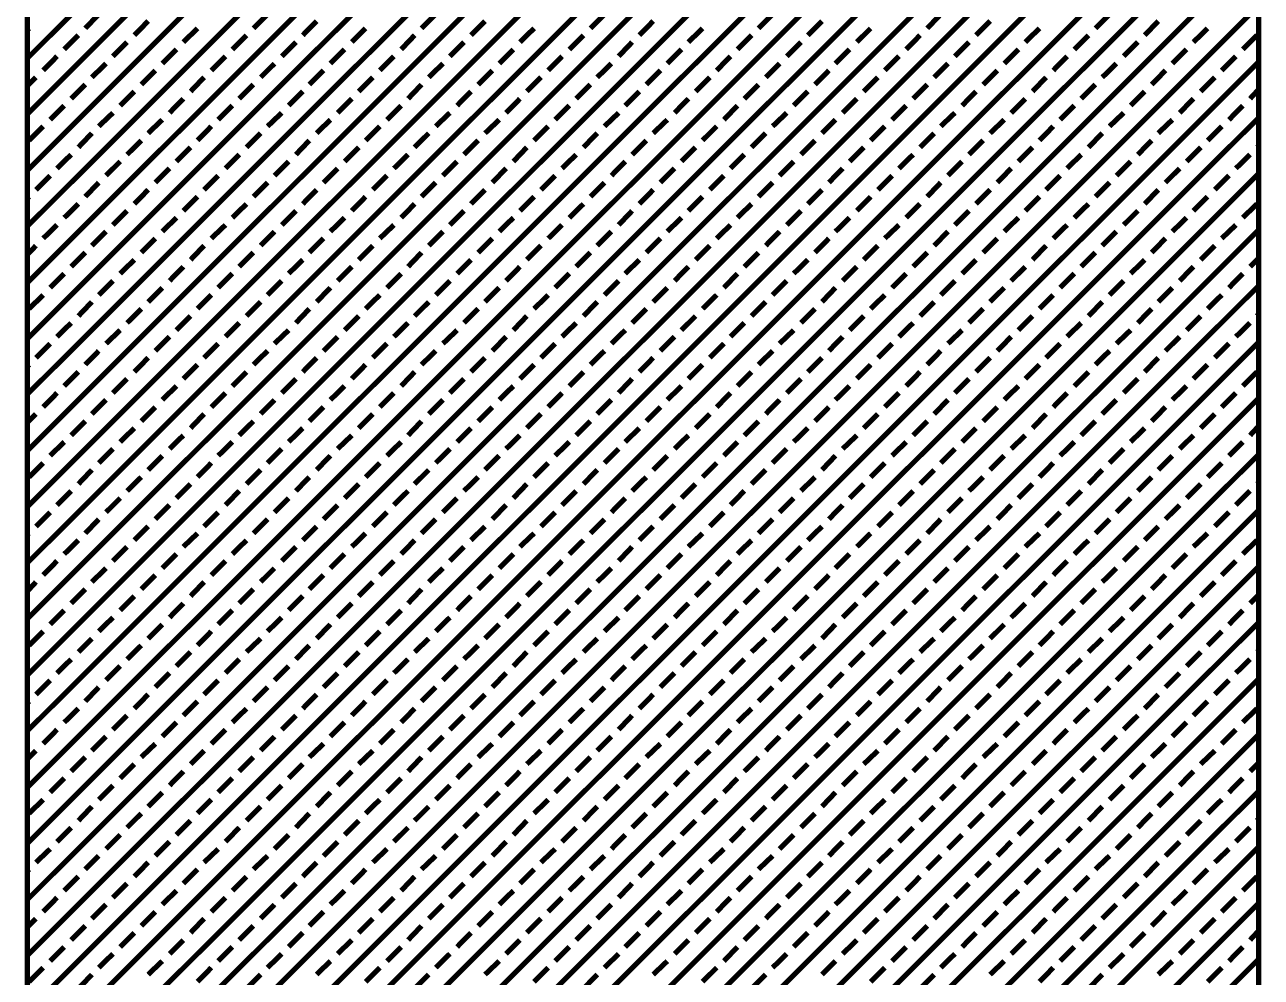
# Model space of a CAD drawing. Extents: x 2 to 176, y -19 to 159.
# Drawn here: x 107.872 to 108.781, y 118.92 to 119.621 of the extents above; entities that cross this region are included whole.
import ezdxf

# ---------------------------------------------------------------- set-up
doc = ezdxf.new("R2010")
doc.units = 0
doc.layers.add('BG_SILKSCREEN_TOP', color=7, linetype='CONTINUOUS')

msp = doc.modelspace()

# ---------------------------------------------------------------- linework, layer by layer
at = {"layer": 'BG_SILKSCREEN_TOP', "const_width": 0.00381}
for points in [[(107.873546, 119.596662), (108.573062, 120.296432)], [(107.873546, 119.555514), (108.597446, 120.279922)], [(107.873546, 119.514112), (108.622338, 120.262904)], [(107.873546, 119.472964), (108.646468, 120.24614)], [(107.873546, 119.431308), (108.665772, 120.223534)], [(107.873546, 119.39016), (108.684568, 120.201182)], [(107.873546, 119.349266), (108.70311, 120.178576)], [(107.873546, 119.30761), (108.717588, 120.151906)], [(107.873546, 119.266462), (108.73232, 120.125236)], [(107.873546, 119.22506), (108.746036, 120.09755)], [(107.873546, 119.183912), (108.755688, 120.066054)], [(107.873546, 119.14251), (108.76534, 120.034558)], [(107.873546, 119.101362), (108.772452, 120.000014)], [(107.873546, 119.059706), (108.776262, 119.962422)], [(107.873546, 119.92737), (107.873546, 117.964712)], [(107.873546, 119.018558), (108.779564, 119.924576)], [(108.779564, 117.964712), (108.779564, 119.92737)], [(107.873546, 118.977156), (108.779564, 119.883428)], [(107.873546, 118.936008), (108.779564, 119.842026)], [(107.873546, 118.894606), (108.779564, 119.800878)], [(107.873546, 118.853458), (108.779564, 119.759222)], [(107.873546, 118.812056), (108.779564, 119.718074)], [(107.873546, 118.770908), (108.779564, 119.676672)], [(107.873546, 118.729252), (108.779564, 119.635524)], [(107.916218, 119.61876), (107.926124, 119.629174)], [(107.952286, 119.61368), (107.962446, 119.624094)], [(108.039916, 119.61876), (108.05033, 119.629174)], [(108.076238, 119.61368), (108.086398, 119.624094)], [(108.163614, 119.61876), (108.174028, 119.629174)], [(108.199936, 119.61368), (108.21035, 119.624094)], [(108.28782, 119.61876), (108.298234, 119.629174)], [(108.323888, 119.61368), (108.334048, 119.624094)], [(108.411518, 119.61876), (108.421932, 119.629174)], [(108.44784, 119.61368), (108.458254, 119.624094)], [(108.535724, 119.61876), (108.54563, 119.629174)], [(108.571538, 119.61368), (108.581952, 119.624094)], [(108.659422, 119.61876), (108.669836, 119.629174)], [(108.695744, 119.61368), (108.70565, 119.624094)], [(107.873546, 119.61749), (107.874816, 119.61876)], [(107.900724, 119.603266), (107.911138, 119.61368)], [(107.988354, 119.6086), (107.998768, 119.61876)], [(108.024422, 119.603266), (108.034836, 119.61368)], [(108.112306, 119.6086), (108.122466, 119.61876)], [(108.148628, 119.603266), (108.158534, 119.61368)], [(108.236004, 119.6086), (108.246418, 119.61876)], [(108.272326, 119.603266), (108.28274, 119.61368)], [(108.359956, 119.6086), (108.37037, 119.61876)], [(108.396024, 119.603266), (108.406438, 119.61368)], [(108.483908, 119.6086), (108.494068, 119.61876)], [(108.52023, 119.603266), (108.53039, 119.61368)], [(108.60786, 119.6086), (108.618274, 119.61876)], [(108.643928, 119.603266), (108.654342, 119.61368)], [(108.731558, 119.6086), (108.741972, 119.61876)], [(108.76788, 119.603266), (108.778294, 119.61368)], [(107.936538, 119.598186), (107.946952, 119.6086)], [(108.060744, 119.598186), (108.071158, 119.6086)], [(108.184442, 119.598186), (108.194856, 119.6086)], [(108.308648, 119.598186), (108.318554, 119.6086)], [(108.432346, 119.598186), (108.44276, 119.6086)], [(108.556044, 119.598186), (108.566458, 119.6086)], [(108.68025, 119.598186), (108.690664, 119.6086)], [(107.88523, 119.587772), (107.89539, 119.598186)], [(107.97286, 119.592852), (107.983274, 119.603266)], [(108.008928, 119.587772), (108.019342, 119.598186)], [(108.096558, 119.592852), (108.106972, 119.603266)], [(108.13288, 119.587772), (108.143294, 119.598186)], [(108.220764, 119.592852), (108.231178, 119.603266)], [(108.256832, 119.587772), (108.266992, 119.598186)], [(108.344462, 119.592852), (108.354876, 119.603266)], [(108.380784, 119.587772), (108.390944, 119.598186)], [(108.46816, 119.592852), (108.478574, 119.603266)], [(108.504482, 119.587772), (108.514896, 119.598186)], [(108.592366, 119.592852), (108.60278, 119.603266)], [(108.628434, 119.587772), (108.638594, 119.598186)], [(108.716064, 119.592852), (108.726478, 119.603266)], [(108.752386, 119.587772), (108.7628, 119.598186)], [(107.873546, 118.688104), (108.779564, 119.594122)], [(107.921044, 119.582692), (107.931458, 119.592852)], [(107.957366, 119.577358), (107.96778, 119.587772)], [(108.04525, 119.582692), (108.05541, 119.592852)], [(108.081064, 119.577358), (108.091478, 119.587772)], [(108.168948, 119.582692), (108.179362, 119.592852)], [(108.20527, 119.577358), (108.215684, 119.587772)], [(108.2929, 119.582692), (108.303314, 119.592852)], [(108.328968, 119.577358), (108.339382, 119.587772)], [(108.416852, 119.582692), (108.427012, 119.592852)], [(108.453174, 119.577358), (108.463334, 119.587772)], [(108.540804, 119.582692), (108.550964, 119.592852)], [(108.576872, 119.577358), (108.587286, 119.587772)], [(108.664502, 119.582692), (108.674916, 119.592852)], [(108.700824, 119.577358), (108.710984, 119.587772)], [(107.873546, 119.576342), (107.879896, 119.582692)], [(107.905804, 119.566944), (107.916218, 119.577358)], [(107.993688, 119.572278), (108.003594, 119.582692)], [(108.029502, 119.566944), (108.039916, 119.577358)], [(108.117386, 119.572278), (108.1278, 119.582692)], [(108.153708, 119.566944), (108.163614, 119.577358)], [(108.241084, 119.572278), (108.251498, 119.582692)], [(108.277406, 119.566944), (108.28782, 119.577358)], [(108.36529, 119.572278), (108.375704, 119.582692)], [(108.401104, 119.566944), (108.411518, 119.577358)], [(108.488988, 119.572278), (108.499402, 119.582692)], [(108.52531, 119.566944), (108.535724, 119.577358)], [(108.613194, 119.572278), (108.6231, 119.582692)], [(108.649008, 119.566944), (108.659422, 119.577358)], [(108.736892, 119.572278), (108.747306, 119.582692)], [(107.941872, 119.561864), (107.952286, 119.572278)], [(108.065824, 119.561864), (108.076238, 119.572278)], [(108.189776, 119.561864), (108.199936, 119.572278)], [(108.313474, 119.561864), (108.323888, 119.572278)], [(108.437426, 119.561864), (108.44784, 119.572278)], [(108.561378, 119.561864), (108.571538, 119.572278)], [(108.68533, 119.561864), (108.695744, 119.572278)], [(108.773214, 119.566944), (108.779564, 119.573802)], [(107.89031, 119.55145), (107.900724, 119.561864)], [(107.978194, 119.55653), (107.988354, 119.566944)], [(108.014008, 119.55145), (108.024422, 119.561864)], [(108.101892, 119.55653), (108.112306, 119.566944)], [(108.138214, 119.55145), (108.148628, 119.561864)], [(108.225844, 119.55653), (108.236004, 119.566944)], [(108.261912, 119.55145), (108.272326, 119.561864)], [(108.349796, 119.55653), (108.359956, 119.566944)], [(108.386118, 119.55145), (108.396024, 119.561864)], [(108.473494, 119.55653), (108.483908, 119.566944)], [(108.509816, 119.55145), (108.52023, 119.561864)], [(108.597446, 119.55653), (108.60786, 119.566944)], [(108.633514, 119.55145), (108.643928, 119.561864)], [(108.721398, 119.55653), (108.731558, 119.566944)], [(108.75772, 119.55145), (108.76788, 119.561864)], [(107.873546, 118.64721), (108.779564, 119.552974)], [(107.926124, 119.546624), (107.936538, 119.55653)], [(107.962446, 119.541544), (107.97286, 119.55145)], [(108.05033, 119.546624), (108.060744, 119.55653)], [(108.086398, 119.541544), (108.096558, 119.55145)], [(108.174028, 119.546624), (108.184442, 119.55653)], [(108.21035, 119.541544), (108.220764, 119.55145)], [(108.298234, 119.546624), (108.308648, 119.55653)], [(108.334048, 119.541544), (108.344462, 119.55145)], [(108.421932, 119.546624), (108.432346, 119.55653)], [(108.458254, 119.541544), (108.46816, 119.55145)], [(108.54563, 119.546624), (108.556044, 119.55653)], [(108.581952, 119.541544), (108.592366, 119.55145)], [(108.669836, 119.546624), (108.68025, 119.55653)], [(108.70565, 119.541544), (108.716064, 119.55145)], [(107.874816, 119.53621), (107.88523, 119.546624)], [(107.911138, 119.53113), (107.921044, 119.541544)], [(107.998768, 119.53621), (108.008928, 119.546624)], [(108.034836, 119.53113), (108.04525, 119.541544)], [(108.122466, 119.53621), (108.13288, 119.546624)], [(108.158534, 119.53113), (108.168948, 119.541544)], [(108.246418, 119.53621), (108.256832, 119.546624)], [(108.28274, 119.53113), (108.2929, 119.541544)], [(108.37037, 119.53621), (108.380784, 119.546624)], [(108.406438, 119.53113), (108.416852, 119.541544)], [(108.494068, 119.53621), (108.504482, 119.546624)], [(108.53039, 119.53113), (108.540804, 119.541544)], [(108.618274, 119.53621), (108.628434, 119.546624)], [(108.654342, 119.53113), (108.664502, 119.541544)], [(108.741972, 119.53621), (108.752386, 119.546624)], [(107.946952, 119.525796), (107.957366, 119.53621)], [(108.071158, 119.525796), (108.081064, 119.53621)], [(108.194856, 119.525796), (108.20527, 119.53621)], [(108.318554, 119.525796), (108.328968, 119.53621)], [(108.44276, 119.525796), (108.453174, 119.53621)], [(108.566458, 119.525796), (108.576872, 119.53621)], [(108.690664, 119.525796), (108.700824, 119.53621)], [(108.778294, 119.53113), (108.779564, 119.532146)], [(107.89539, 119.515636), (107.905804, 119.525796)], [(107.983274, 119.520716), (107.993688, 119.53113)], [(108.019342, 119.515636), (108.029502, 119.525796)], [(108.106972, 119.520716), (108.117386, 119.53113)], [(108.143294, 119.515636), (108.153708, 119.525796)], [(108.231178, 119.520716), (108.241084, 119.53113)], [(108.266992, 119.515636), (108.277406, 119.525796)], [(108.354876, 119.520716), (108.36529, 119.53113)], [(108.390944, 119.515636), (108.401104, 119.525796)], [(108.478574, 119.520716), (108.488988, 119.53113)], [(108.514896, 119.515636), (108.52531, 119.525796)], [(108.60278, 119.520716), (108.613194, 119.53113)], [(108.638594, 119.515636), (108.649008, 119.525796)], [(108.726478, 119.520716), (108.736892, 119.53113)], [(108.7628, 119.515636), (108.773214, 119.525796)], [(107.931458, 119.510302), (107.941872, 119.520716)], [(107.96778, 119.505222), (107.978194, 119.515636)], [(108.05541, 119.510302), (108.065824, 119.520716)], [(108.091478, 119.505222), (108.101892, 119.515636)], [(108.179362, 119.510302), (108.189776, 119.520716)], [(108.215684, 119.505222), (108.225844, 119.515636)], [(108.303314, 119.510302), (108.313474, 119.520716)], [(108.339382, 119.505222), (108.349796, 119.515636)], [(108.427012, 119.510302), (108.437426, 119.520716)], [(108.463334, 119.505222), (108.473494, 119.515636)], [(108.550964, 119.510302), (108.561378, 119.520716)], [(108.587286, 119.505222), (108.597446, 119.515636)], [(108.674916, 119.510302), (108.68533, 119.520716)], [(108.710984, 119.505222), (108.721398, 119.515636)], [(107.873546, 118.605554), (108.779564, 119.511826)], [(107.879896, 119.499888), (107.89031, 119.510302)], [(107.916218, 119.494808), (107.926124, 119.505222)], [(108.003594, 119.499888), (108.014008, 119.510302)], [(108.039916, 119.494808), (108.05033, 119.505222)], [(108.1278, 119.499888), (108.138214, 119.510302)], [(108.163614, 119.494808), (108.174028, 119.505222)], [(108.251498, 119.499888), (108.261912, 119.510302)], [(108.28782, 119.494808), (108.298234, 119.505222)], [(108.375704, 119.499888), (108.386118, 119.510302)], [(108.411518, 119.494808), (108.421932, 119.505222)], [(108.499402, 119.499888), (108.509816, 119.510302)], [(108.535724, 119.494808), (108.54563, 119.505222)], [(108.6231, 119.499888), (108.633514, 119.510302)], [(108.659422, 119.494808), (108.669836, 119.505222)], [(108.747306, 119.499888), (108.75772, 119.510302)], [(107.952286, 119.489474), (107.962446, 119.499888)], [(108.076238, 119.489474), (108.086398, 119.499888)], [(108.199936, 119.489474), (108.21035, 119.499888)], [(108.323888, 119.489474), (108.334048, 119.499888)], [(108.44784, 119.489474), (108.458254, 119.499888)], [(108.571538, 119.489474), (108.581952, 119.499888)], [(108.695744, 119.489474), (108.70565, 119.499888)], [(107.873546, 119.493538), (107.874816, 119.494808)], [(107.900724, 119.479314), (107.911138, 119.489474)], [(107.988354, 119.484394), (107.998768, 119.494808)], [(108.024422, 119.479314), (108.034836, 119.489474)], [(108.112306, 119.484394), (108.122466, 119.494808)], [(108.148628, 119.479314), (108.158534, 119.489474)], [(108.236004, 119.484394), (108.246418, 119.494808)], [(108.272326, 119.479314), (108.28274, 119.489474)], [(108.359956, 119.484394), (108.37037, 119.494808)], [(108.396024, 119.479314), (108.406438, 119.489474)], [(108.483908, 119.484394), (108.494068, 119.494808)], [(108.52023, 119.479314), (108.53039, 119.489474)], [(108.60786, 119.484394), (108.618274, 119.494808)], [(108.643928, 119.479314), (108.654342, 119.489474)], [(108.731558, 119.484394), (108.741972, 119.494808)], [(108.76788, 119.479314), (108.778294, 119.489474)], [(107.936538, 119.47398), (107.946952, 119.484394)], [(107.97286, 119.469154), (107.983274, 119.479314)], [(108.060744, 119.47398), (108.071158, 119.484394)], [(108.096558, 119.469154), (108.106972, 119.479314)], [(108.184442, 119.47398), (108.194856, 119.484394)], [(108.220764, 119.469154), (108.231178, 119.479314)], [(108.308648, 119.47398), (108.318554, 119.484394)], [(108.344462, 119.469154), (108.354876, 119.479314)], [(108.432346, 119.47398), (108.44276, 119.484394)], [(108.46816, 119.469154), (108.478574, 119.479314)], [(108.556044, 119.47398), (108.566458, 119.484394)], [(108.592366, 119.469154), (108.60278, 119.479314)], [(108.68025, 119.47398), (108.690664, 119.484394)], [(108.716064, 119.469154), (108.726478, 119.479314)], [(107.873546, 118.564406), (108.779564, 119.470424)], [(107.88523, 119.464074), (107.89539, 119.47398)], [(107.921044, 119.45874), (107.931458, 119.469154)], [(108.008928, 119.464074), (108.019342, 119.47398)], [(108.04525, 119.45874), (108.05541, 119.469154)], [(108.13288, 119.464074), (108.143294, 119.47398)], [(108.168948, 119.45874), (108.179362, 119.469154)], [(108.256832, 119.464074), (108.266992, 119.47398)], [(108.2929, 119.45874), (108.303314, 119.469154)], [(108.380784, 119.464074), (108.390944, 119.47398)], [(108.416852, 119.45874), (108.427012, 119.469154)], [(108.504482, 119.464074), (108.514896, 119.47398)], [(108.540804, 119.45874), (108.550964, 119.469154)], [(108.628434, 119.464074), (108.638594, 119.47398)], [(108.664502, 119.45874), (108.674916, 119.469154)], [(108.752386, 119.464074), (108.7628, 119.47398)], [(107.873546, 119.452136), (107.879896, 119.45874)], [(107.957366, 119.45366), (107.96778, 119.464074)], [(107.993688, 119.448326), (108.003594, 119.45874)], [(108.081064, 119.45366), (108.091478, 119.464074)], [(108.117386, 119.448326), (108.1278, 119.45874)], [(108.20527, 119.45366), (108.215684, 119.464074)], [(108.241084, 119.448326), (108.251498, 119.45874)], [(108.328968, 119.45366), (108.339382, 119.464074)], [(108.36529, 119.448326), (108.375704, 119.45874)], [(108.453174, 119.45366), (108.463334, 119.464074)], [(108.488988, 119.448326), (108.499402, 119.45874)], [(108.576872, 119.45366), (108.587286, 119.464074)], [(108.613194, 119.448326), (108.6231, 119.45874)], [(108.700824, 119.45366), (108.710984, 119.464074)], [(108.736892, 119.448326), (108.747306, 119.45874)], [(107.905804, 119.443246), (107.916218, 119.45366)], [(108.029502, 119.443246), (108.039916, 119.45366)], [(108.153708, 119.443246), (108.163614, 119.45366)], [(108.277406, 119.443246), (108.28782, 119.45366)], [(108.401104, 119.443246), (108.411518, 119.45366)], [(108.52531, 119.443246), (108.535724, 119.45366)], [(108.649008, 119.443246), (108.659422, 119.45366)], [(108.773214, 119.443246), (108.779564, 119.449596)], [(107.941872, 119.438166), (107.952286, 119.448326)], [(107.978194, 119.432832), (107.988354, 119.443246)], [(108.065824, 119.438166), (108.076238, 119.448326)], [(108.101892, 119.432832), (108.112306, 119.443246)], [(108.189776, 119.438166), (108.199936, 119.448326)], [(108.225844, 119.432832), (108.236004, 119.443246)], [(108.313474, 119.438166), (108.323888, 119.448326)], [(108.349796, 119.432832), (108.359956, 119.443246)], [(108.437426, 119.438166), (108.44784, 119.448326)], [(108.473494, 119.432832), (108.483908, 119.443246)], [(108.561378, 119.438166), (108.571538, 119.448326)], [(108.597446, 119.432832), (108.60786, 119.443246)], [(108.68533, 119.438166), (108.695744, 119.448326)], [(108.721398, 119.432832), (108.731558, 119.443246)], [(107.89031, 119.427752), (107.900724, 119.438166)], [(107.926124, 119.422418), (107.936538, 119.432832)], [(108.014008, 119.427752), (108.024422, 119.438166)], [(108.05033, 119.422418), (108.060744, 119.432832)], [(108.138214, 119.427752), (108.148628, 119.438166)], [(108.174028, 119.422418), (108.184442, 119.432832)], [(108.261912, 119.427752), (108.272326, 119.438166)], [(108.298234, 119.422418), (108.308648, 119.432832)], [(108.386118, 119.427752), (108.396024, 119.438166)], [(108.421932, 119.422418), (108.432346, 119.432832)], [(108.509816, 119.427752), (108.52023, 119.438166)], [(108.54563, 119.422418), (108.556044, 119.432832)], [(108.633514, 119.427752), (108.643928, 119.438166)], [(108.669836, 119.422418), (108.68025, 119.432832)], [(108.75772, 119.427752), (108.76788, 119.438166)], [(107.873546, 118.523004), (108.779564, 119.429276)], [(107.874816, 119.412258), (107.88523, 119.422418)], [(107.962446, 119.417338), (107.97286, 119.427752)], [(107.998768, 119.412258), (108.008928, 119.422418)], [(108.086398, 119.417338), (108.096558, 119.427752)], [(108.122466, 119.412258), (108.13288, 119.422418)], [(108.21035, 119.417338), (108.220764, 119.427752)], [(108.246418, 119.412258), (108.256832, 119.422418)], [(108.334048, 119.417338), (108.344462, 119.427752)], [(108.37037, 119.412258), (108.380784, 119.422418)], [(108.458254, 119.417338), (108.46816, 119.427752)], [(108.494068, 119.412258), (108.504482, 119.422418)], [(108.581952, 119.417338), (108.592366, 119.427752)], [(108.618274, 119.412258), (108.628434, 119.422418)], [(108.70565, 119.417338), (108.716064, 119.427752)], [(108.741972, 119.412258), (108.752386, 119.422418)], [(107.911138, 119.406924), (107.921044, 119.417338)], [(108.034836, 119.406924), (108.04525, 119.417338)], [(108.158534, 119.406924), (108.168948, 119.417338)], [(108.28274, 119.406924), (108.2929, 119.417338)], [(108.406438, 119.406924), (108.416852, 119.417338)], [(108.53039, 119.406924), (108.540804, 119.417338)], [(108.654342, 119.406924), (108.664502, 119.417338)], [(107.946952, 119.401844), (107.957366, 119.412258)], [(107.983274, 119.39651), (107.993688, 119.406924)], [(108.071158, 119.401844), (108.081064, 119.412258)], [(108.106972, 119.39651), (108.117386, 119.406924)], [(108.194856, 119.401844), (108.20527, 119.412258)], [(108.231178, 119.39651), (108.241084, 119.406924)], [(108.318554, 119.401844), (108.328968, 119.412258)], [(108.354876, 119.39651), (108.36529, 119.406924)], [(108.44276, 119.401844), (108.453174, 119.412258)], [(108.478574, 119.39651), (108.488988, 119.406924)], [(108.566458, 119.401844), (108.576872, 119.412258)], [(108.60278, 119.39651), (108.613194, 119.406924)], [(108.690664, 119.401844), (108.700824, 119.412258)], [(108.726478, 119.39651), (108.736892, 119.406924)], [(108.778294, 119.406924), (108.779564, 119.408448)], [(107.89539, 119.391684), (107.905804, 119.401844)], [(107.931458, 119.386604), (107.941872, 119.39651)], [(108.019342, 119.391684), (108.029502, 119.401844)], [(108.05541, 119.386604), (108.065824, 119.39651)], [(108.143294, 119.391684), (108.153708, 119.401844)], [(108.179362, 119.386604), (108.189776, 119.39651)], [(108.266992, 119.391684), (108.277406, 119.401844)], [(108.303314, 119.386604), (108.313474, 119.39651)], [(108.390944, 119.391684), (108.401104, 119.401844)], [(108.427012, 119.386604), (108.437426, 119.39651)], [(108.514896, 119.391684), (108.52531, 119.401844)], [(108.550964, 119.386604), (108.561378, 119.39651)], [(108.638594, 119.391684), (108.649008, 119.401844)], [(108.674916, 119.386604), (108.68533, 119.39651)], [(108.7628, 119.391684), (108.773214, 119.401844)], [(107.873546, 118.481856), (108.779564, 119.38762)], [(107.879896, 119.37619), (107.89031, 119.386604)], [(107.96778, 119.38127), (107.978194, 119.391684)], [(108.003594, 119.37619), (108.014008, 119.386604)], [(108.091478, 119.38127), (108.101892, 119.391684)], [(108.1278, 119.37619), (108.138214, 119.386604)], [(108.215684, 119.38127), (108.225844, 119.391684)], [(108.251498, 119.37619), (108.261912, 119.386604)], [(108.339382, 119.38127), (108.349796, 119.391684)], [(108.375704, 119.37619), (108.386118, 119.386604)], [(108.463334, 119.38127), (108.473494, 119.391684)], [(108.499402, 119.37619), (108.509816, 119.386604)], [(108.587286, 119.38127), (108.597446, 119.391684)], [(108.6231, 119.37619), (108.633514, 119.386604)], [(108.710984, 119.38127), (108.721398, 119.391684)], [(108.747306, 119.37619), (108.75772, 119.386604)], [(107.916218, 119.37111), (107.926124, 119.38127)], [(108.039916, 119.37111), (108.05033, 119.38127)], [(108.163614, 119.37111), (108.174028, 119.38127)], [(108.28782, 119.37111), (108.298234, 119.38127)], [(108.411518, 119.37111), (108.421932, 119.38127)], [(108.535724, 119.37111), (108.54563, 119.38127)], [(108.659422, 119.37111), (108.669836, 119.38127)], [(107.873546, 119.369586), (107.874816, 119.37111)], [(107.952286, 119.365776), (107.962446, 119.37619)], [(107.988354, 119.360696), (107.998768, 119.37111)], [(108.076238, 119.365776), (108.086398, 119.37619)], [(108.112306, 119.360696), (108.122466, 119.37111)], [(108.199936, 119.365776), (108.21035, 119.37619)], [(108.236004, 119.360696), (108.246418, 119.37111)], [(108.323888, 119.365776), (108.334048, 119.37619)], [(108.359956, 119.360696), (108.37037, 119.37111)], [(108.44784, 119.365776), (108.458254, 119.37619)], [(108.483908, 119.360696), (108.494068, 119.37111)], [(108.571538, 119.365776), (108.581952, 119.37619)], [(108.60786, 119.360696), (108.618274, 119.37111)], [(108.695744, 119.365776), (108.70565, 119.37619)], [(108.731558, 119.360696), (108.741972, 119.37111)], [(107.900724, 119.355362), (107.911138, 119.365776)], [(107.936538, 119.350282), (107.946952, 119.360696)], [(108.024422, 119.355362), (108.034836, 119.365776)], [(108.060744, 119.350282), (108.071158, 119.360696)], [(108.148628, 119.355362), (108.158534, 119.365776)], [(108.184442, 119.350282), (108.194856, 119.360696)], [(108.272326, 119.355362), (108.28274, 119.365776)], [(108.308648, 119.350282), (108.318554, 119.360696)], [(108.396024, 119.355362), (108.406438, 119.365776)], [(108.432346, 119.350282), (108.44276, 119.360696)], [(108.52023, 119.355362), (108.53039, 119.365776)], [(108.556044, 119.350282), (108.566458, 119.360696)], [(108.643928, 119.355362), (108.654342, 119.365776)], [(108.68025, 119.350282), (108.690664, 119.360696)], [(108.76788, 119.355362), (108.778294, 119.365776)], [(107.88523, 119.339868), (107.89539, 119.350282)], [(107.97286, 119.345202), (107.983274, 119.355362)], [(108.008928, 119.339868), (108.019342, 119.350282)], [(108.096558, 119.345202), (108.106972, 119.355362)], [(108.13288, 119.339868), (108.143294, 119.350282)], [(108.220764, 119.345202), (108.231178, 119.355362)], [(108.256832, 119.339868), (108.266992, 119.350282)], [(108.344462, 119.345202), (108.354876, 119.355362)], [(108.380784, 119.339868), (108.390944, 119.350282)], [(108.46816, 119.345202), (108.478574, 119.355362)], [(108.504482, 119.339868), (108.514896, 119.350282)], [(108.592366, 119.345202), (108.60278, 119.355362)], [(108.628434, 119.339868), (108.638594, 119.350282)], [(108.716064, 119.345202), (108.726478, 119.355362)], [(108.752386, 119.339868), (108.7628, 119.350282)], [(107.873546, 118.440454), (108.779564, 119.346472)], [(107.921044, 119.334788), (107.931458, 119.345202)], [(108.04525, 119.334788), (108.05541, 119.345202)], [(108.168948, 119.334788), (108.179362, 119.345202)], [(108.2929, 119.334788), (108.303314, 119.345202)], [(108.416852, 119.334788), (108.427012, 119.345202)], [(108.540804, 119.334788), (108.550964, 119.345202)], [(108.664502, 119.334788), (108.674916, 119.345202)], [(107.873546, 119.328438), (107.879896, 119.334788)], [(107.957366, 119.329454), (107.96778, 119.339868)], [(107.993688, 119.324374), (108.003594, 119.334788)], [(108.081064, 119.329454), (108.091478, 119.339868)], [(108.117386, 119.324374), (108.1278, 119.334788)], [(108.20527, 119.329454), (108.215684, 119.339868)], [(108.241084, 119.324374), (108.251498, 119.334788)], [(108.328968, 119.329454), (108.339382, 119.339868)], [(108.36529, 119.324374), (108.375704, 119.334788)], [(108.453174, 119.329454), (108.463334, 119.339868)], [(108.488988, 119.324374), (108.499402, 119.334788)], [(108.576872, 119.329454), (108.587286, 119.339868)], [(108.613194, 119.324374), (108.6231, 119.334788)], [(108.700824, 119.329454), (108.710984, 119.339868)], [(108.736892, 119.324374), (108.747306, 119.334788)], [(107.905804, 119.31904), (107.916218, 119.329454)], [(107.941872, 119.314214), (107.952286, 119.324374)], [(108.029502, 119.31904), (108.039916, 119.329454)], [(108.065824, 119.314214), (108.076238, 119.324374)], [(108.153708, 119.31904), (108.163614, 119.329454)], [(108.189776, 119.314214), (108.199936, 119.324374)], [(108.277406, 119.31904), (108.28782, 119.329454)], [(108.313474, 119.314214), (108.323888, 119.324374)], [(108.401104, 119.31904), (108.411518, 119.329454)], [(108.437426, 119.314214), (108.44784, 119.324374)], [(108.52531, 119.31904), (108.535724, 119.329454)], [(108.561378, 119.314214), (108.571538, 119.324374)], [(108.649008, 119.31904), (108.659422, 119.329454)], [(108.68533, 119.314214), (108.695744, 119.324374)], [(108.773214, 119.31904), (108.779564, 119.325898)], [(107.89031, 119.304054), (107.900724, 119.314214)], [(107.978194, 119.309134), (107.988354, 119.31904)], [(108.014008, 119.304054), (108.024422, 119.314214)], [(108.101892, 119.309134), (108.112306, 119.31904)], [(108.138214, 119.304054), (108.148628, 119.314214)], [(108.225844, 119.309134), (108.236004, 119.31904)], [(108.261912, 119.304054), (108.272326, 119.314214)], [(108.349796, 119.309134), (108.359956, 119.31904)], [(108.386118, 119.304054), (108.396024, 119.314214)], [(108.473494, 119.309134), (108.483908, 119.31904)], [(108.509816, 119.304054), (108.52023, 119.314214)], [(108.597446, 119.309134), (108.60786, 119.31904)], [(108.633514, 119.304054), (108.643928, 119.314214)], [(108.721398, 119.309134), (108.731558, 119.31904)], [(108.75772, 119.304054), (108.76788, 119.314214)], [(107.873546, 118.399306), (108.779564, 119.30507)], [(107.926124, 119.29872), (107.936538, 119.309134)], [(107.962446, 119.29364), (107.97286, 119.304054)], [(108.05033, 119.29872), (108.060744, 119.309134)], [(108.086398, 119.29364), (108.096558, 119.304054)], [(108.174028, 119.29872), (108.184442, 119.309134)], [(108.21035, 119.29364), (108.220764, 119.304054)], [(108.298234, 119.29872), (108.308648, 119.309134)], [(108.334048, 119.29364), (108.344462, 119.304054)], [(108.421932, 119.29872), (108.432346, 119.309134)], [(108.458254, 119.29364), (108.46816, 119.304054)], [(108.54563, 119.29872), (108.556044, 119.309134)], [(108.581952, 119.29364), (108.592366, 119.304054)], [(108.669836, 119.29872), (108.68025, 119.309134)], [(108.70565, 119.29364), (108.716064, 119.304054)], [(107.874816, 119.288306), (107.88523, 119.29872)], [(107.998768, 119.288306), (108.008928, 119.29872)], [(108.122466, 119.288306), (108.13288, 119.29872)], [(108.246418, 119.288306), (108.256832, 119.29872)], [(108.37037, 119.288306), (108.380784, 119.29872)], [(108.494068, 119.288306), (108.504482, 119.29872)], [(108.618274, 119.288306), (108.628434, 119.29872)], [(108.741972, 119.288306), (108.752386, 119.29872)], [(107.911138, 119.283226), (107.921044, 119.29364)], [(107.946952, 119.278146), (107.957366, 119.288306)], [(108.034836, 119.283226), (108.04525, 119.29364)], [(108.071158, 119.278146), (108.081064, 119.288306)], [(108.158534, 119.283226), (108.168948, 119.29364)], [(108.194856, 119.278146), (108.20527, 119.288306)], [(108.28274, 119.283226), (108.2929, 119.29364)], [(108.318554, 119.278146), (108.328968, 119.288306)], [(108.406438, 119.283226), (108.416852, 119.29364)], [(108.44276, 119.278146), (108.453174, 119.288306)], [(108.53039, 119.283226), (108.540804, 119.29364)], [(108.566458, 119.278146), (108.576872, 119.288306)], [(108.654342, 119.283226), (108.664502, 119.29364)], [(108.690664, 119.278146), (108.700824, 119.288306)], [(107.89539, 119.267732), (107.905804, 119.278146)], [(107.983274, 119.272812), (107.993688, 119.283226)], [(108.019342, 119.267732), (108.029502, 119.278146)], [(108.106972, 119.272812), (108.117386, 119.283226)], [(108.143294, 119.267732), (108.153708, 119.278146)], [(108.231178, 119.272812), (108.241084, 119.283226)], [(108.266992, 119.267732), (108.277406, 119.278146)], [(108.354876, 119.272812), (108.36529, 119.283226)], [(108.390944, 119.267732), (108.401104, 119.278146)], [(108.478574, 119.272812), (108.488988, 119.283226)], [(108.514896, 119.267732), (108.52531, 119.278146)], [(108.60278, 119.272812), (108.613194, 119.283226)], [(108.638594, 119.267732), (108.649008, 119.278146)], [(108.726478, 119.272812), (108.736892, 119.283226)], [(108.7628, 119.267732), (108.773214, 119.278146)], [(108.778294, 119.283226), (108.779564, 119.284242)], [(107.931458, 119.262398), (107.941872, 119.272812)], [(107.96778, 119.257318), (107.978194, 119.267732)], [(108.05541, 119.262398), (108.065824, 119.272812)], [(108.091478, 119.257318), (108.101892, 119.267732)], [(108.179362, 119.262398), (108.189776, 119.272812)], [(108.215684, 119.257318), (108.225844, 119.267732)], [(108.303314, 119.262398), (108.313474, 119.272812)], [(108.339382, 119.257318), (108.349796, 119.267732)], [(108.427012, 119.262398), (108.437426, 119.272812)], [(108.463334, 119.257318), (108.473494, 119.267732)], [(108.550964, 119.262398), (108.561378, 119.272812)], [(108.587286, 119.257318), (108.597446, 119.267732)], [(108.674916, 119.262398), (108.68533, 119.272812)], [(108.710984, 119.257318), (108.721398, 119.267732)], [(107.873546, 118.35765), (108.779564, 119.263922)], [(107.879896, 119.251984), (107.89031, 119.262398)], [(108.003594, 119.251984), (108.014008, 119.262398)], [(108.1278, 119.251984), (108.138214, 119.262398)], [(108.251498, 119.251984), (108.261912, 119.262398)], [(108.375704, 119.251984), (108.386118, 119.262398)], [(108.499402, 119.251984), (108.509816, 119.262398)], [(108.6231, 119.251984), (108.633514, 119.262398)], [(108.747306, 119.251984), (108.75772, 119.262398)], [(107.916218, 119.246904), (107.926124, 119.257318)], [(107.952286, 119.241824), (107.962446, 119.251984)], [(108.039916, 119.246904), (108.05033, 119.257318)], [(108.076238, 119.241824), (108.086398, 119.251984)], [(108.163614, 119.246904), (108.174028, 119.257318)], [(108.199936, 119.241824), (108.21035, 119.251984)], [(108.28782, 119.246904), (108.298234, 119.257318)], [(108.323888, 119.241824), (108.334048, 119.251984)], [(108.411518, 119.246904), (108.421932, 119.257318)], [(108.44784, 119.241824), (108.458254, 119.251984)], [(108.535724, 119.246904), (108.54563, 119.257318)], [(108.571538, 119.241824), (108.581952, 119.251984)], [(108.659422, 119.246904), (108.669836, 119.257318)], [(108.695744, 119.241824), (108.70565, 119.251984)], [(107.873546, 119.245888), (107.874816, 119.246904)], [(107.900724, 119.231664), (107.911138, 119.241824)], [(107.988354, 119.236998), (107.998768, 119.246904)], [(108.024422, 119.231664), (108.034836, 119.241824)], [(108.112306, 119.236998), (108.122466, 119.246904)], [(108.148628, 119.231664), (108.158534, 119.241824)], [(108.236004, 119.236998), (108.246418, 119.246904)], [(108.272326, 119.231664), (108.28274, 119.241824)], [(108.359956, 119.236998), (108.37037, 119.246904)], [(108.396024, 119.231664), (108.406438, 119.241824)], [(108.483908, 119.236998), (108.494068, 119.246904)], [(108.52023, 119.231664), (108.53039, 119.241824)], [(108.60786, 119.236998), (108.618274, 119.246904)], [(108.643928, 119.231664), (108.654342, 119.241824)], [(108.731558, 119.236998), (108.741972, 119.246904)], [(108.76788, 119.231664), (108.778294, 119.241824)], [(107.936538, 119.226584), (107.946952, 119.236998)], [(107.97286, 119.22125), (107.983274, 119.231664)], [(108.060744, 119.226584), (108.071158, 119.236998)], [(108.096558, 119.22125), (108.106972, 119.231664)], [(108.184442, 119.226584), (108.194856, 119.236998)], [(108.220764, 119.22125), (108.231178, 119.231664)], [(108.308648, 119.226584), (108.318554, 119.236998)], [(108.344462, 119.22125), (108.354876, 119.231664)], [(108.432346, 119.226584), (108.44276, 119.236998)], [(108.46816, 119.22125), (108.478574, 119.231664)], [(108.556044, 119.226584), (108.566458, 119.236998)], [(108.592366, 119.22125), (108.60278, 119.231664)], [(108.68025, 119.226584), (108.690664, 119.236998)], [(108.716064, 119.22125), (108.726478, 119.231664)], [(107.873546, 118.316502), (108.779564, 119.22252)], [(107.88523, 119.21617), (107.89539, 119.226584)], [(108.008928, 119.21617), (108.019342, 119.226584)], [(108.13288, 119.21617), (108.143294, 119.226584)], [(108.256832, 119.21617), (108.266992, 119.226584)], [(108.380784, 119.21617), (108.390944, 119.226584)], [(108.504482, 119.21617), (108.514896, 119.226584)], [(108.628434, 119.21617), (108.638594, 119.226584)], [(108.752386, 119.21617), (108.7628, 119.226584)], [(107.921044, 119.21109), (107.931458, 119.22125)], [(107.957366, 119.205756), (107.96778, 119.21617)], [(108.04525, 119.21109), (108.05541, 119.22125)], [(108.081064, 119.205756), (108.091478, 119.21617)], [(108.168948, 119.21109), (108.179362, 119.22125)], [(108.20527, 119.205756), (108.215684, 119.21617)], [(108.2929, 119.21109), (108.303314, 119.22125)], [(108.328968, 119.205756), (108.339382, 119.21617)], [(108.416852, 119.21109), (108.427012, 119.22125)], [(108.453174, 119.205756), (108.463334, 119.21617)], [(108.540804, 119.21109), (108.550964, 119.22125)], [(108.576872, 119.205756), (108.587286, 119.21617)], [(108.664502, 119.21109), (108.674916, 119.22125)], [(108.700824, 119.205756), (108.710984, 119.21617)], [(107.873546, 119.204232), (107.879896, 119.21109)], [(107.905804, 119.195342), (107.916218, 119.205756)], [(107.993688, 119.200676), (108.003594, 119.21109)], [(108.029502, 119.195342), (108.039916, 119.205756)], [(108.117386, 119.200676), (108.1278, 119.21109)], [(108.153708, 119.195342), (108.163614, 119.205756)], [(108.241084, 119.200676), (108.251498, 119.21109)], [(108.277406, 119.195342), (108.28782, 119.205756)], [(108.36529, 119.200676), (108.375704, 119.21109)], [(108.401104, 119.195342), (108.411518, 119.205756)], [(108.488988, 119.200676), (108.499402, 119.21109)], [(108.52531, 119.195342), (108.535724, 119.205756)], [(108.613194, 119.200676), (108.6231, 119.21109)], [(108.649008, 119.195342), (108.659422, 119.205756)], [(108.736892, 119.200676), (108.747306, 119.21109)], [(107.941872, 119.190262), (107.952286, 119.200676)], [(107.978194, 119.184928), (107.988354, 119.195342)], [(108.065824, 119.190262), (108.076238, 119.200676)], [(108.101892, 119.184928), (108.112306, 119.195342)], [(108.189776, 119.190262), (108.199936, 119.200676)], [(108.225844, 119.184928), (108.236004, 119.195342)], [(108.313474, 119.190262), (108.323888, 119.200676)], [(108.349796, 119.184928), (108.359956, 119.195342)], [(108.437426, 119.190262), (108.44784, 119.200676)], [(108.473494, 119.184928), (108.483908, 119.195342)], [(108.561378, 119.190262), (108.571538, 119.200676)], [(108.597446, 119.184928), (108.60786, 119.195342)], [(108.68533, 119.190262), (108.695744, 119.200676)], [(108.721398, 119.184928), (108.731558, 119.195342)], [(108.773214, 119.195342), (108.779564, 119.201692)], [(107.89031, 119.179848), (107.900724, 119.190262)], [(108.014008, 119.179848), (108.024422, 119.190262)], [(108.138214, 119.179848), (108.148628, 119.190262)], [(108.261912, 119.179848), (108.272326, 119.190262)], [(108.386118, 119.179848), (108.396024, 119.190262)], [(108.509816, 119.179848), (108.52023, 119.190262)], [(108.633514, 119.179848), (108.643928, 119.190262)], [(108.75772, 119.179848), (108.76788, 119.190262)], [(107.873546, 118.2751), (108.779564, 119.181372)], [(107.926124, 119.174768), (107.936538, 119.184928)], [(107.962446, 119.169434), (107.97286, 119.179848)], [(108.05033, 119.174768), (108.060744, 119.184928)], [(108.086398, 119.169434), (108.096558, 119.179848)], [(108.174028, 119.174768), (108.184442, 119.184928)], [(108.21035, 119.169434), (108.220764, 119.179848)], [(108.298234, 119.174768), (108.308648, 119.184928)], [(108.334048, 119.169434), (108.344462, 119.179848)], [(108.421932, 119.174768), (108.432346, 119.184928)], [(108.458254, 119.169434), (108.46816, 119.179848)], [(108.54563, 119.174768), (108.556044, 119.184928)], [(108.581952, 119.169434), (108.592366, 119.179848)], [(108.669836, 119.174768), (108.68025, 119.184928)], [(108.70565, 119.169434), (108.716064, 119.179848)], [(107.874816, 119.164354), (107.88523, 119.174768)], [(107.911138, 119.159528), (107.921044, 119.169434)], [(107.998768, 119.164354), (108.008928, 119.174768)], [(108.034836, 119.159528), (108.04525, 119.169434)], [(108.122466, 119.164354), (108.13288, 119.174768)], [(108.158534, 119.159528), (108.168948, 119.169434)], [(108.246418, 119.164354), (108.256832, 119.174768)], [(108.28274, 119.159528), (108.2929, 119.169434)], [(108.37037, 119.164354), (108.380784, 119.174768)], [(108.406438, 119.159528), (108.416852, 119.169434)], [(108.494068, 119.164354), (108.504482, 119.174768)], [(108.53039, 119.159528), (108.540804, 119.169434)], [(108.618274, 119.164354), (108.628434, 119.174768)], [(108.654342, 119.159528), (108.664502, 119.169434)], [(108.741972, 119.164354), (108.752386, 119.174768)], [(107.946952, 119.154194), (107.957366, 119.164354)], [(107.983274, 119.149114), (107.993688, 119.159528)], [(108.071158, 119.154194), (108.081064, 119.164354)], [(108.106972, 119.149114), (108.117386, 119.159528)], [(108.194856, 119.154194), (108.20527, 119.164354)], [(108.231178, 119.149114), (108.241084, 119.159528)], [(108.318554, 119.154194), (108.328968, 119.164354)], [(108.354876, 119.149114), (108.36529, 119.159528)], [(108.44276, 119.154194), (108.453174, 119.164354)], [(108.478574, 119.149114), (108.488988, 119.159528)], [(108.566458, 119.154194), (108.576872, 119.164354)], [(108.60278, 119.149114), (108.613194, 119.159528)], [(108.690664, 119.154194), (108.700824, 119.164354)], [(108.726478, 119.149114), (108.736892, 119.159528)], [(108.778294, 119.159528), (108.779564, 119.160544)], [(107.89539, 119.144034), (107.905804, 119.154194)], [(108.019342, 119.144034), (108.029502, 119.154194)], [(108.143294, 119.144034), (108.153708, 119.154194)], [(108.266992, 119.144034), (108.277406, 119.154194)], [(108.390944, 119.144034), (108.401104, 119.154194)], [(108.514896, 119.144034), (108.52531, 119.154194)], [(108.638594, 119.144034), (108.649008, 119.154194)], [(108.7628, 119.144034), (108.773214, 119.154194)], [(107.931458, 119.1387), (107.941872, 119.149114)], [(107.96778, 119.13362), (107.978194, 119.144034)], [(108.05541, 119.1387), (108.065824, 119.149114)], [(108.091478, 119.13362), (108.101892, 119.144034)], [(108.179362, 119.1387), (108.189776, 119.149114)], [(108.215684, 119.13362), (108.225844, 119.144034)], [(108.303314, 119.1387), (108.313474, 119.149114)], [(108.339382, 119.13362), (108.349796, 119.144034)], [(108.427012, 119.1387), (108.437426, 119.149114)], [(108.463334, 119.13362), (108.473494, 119.144034)], [(108.550964, 119.1387), (108.561378, 119.149114)], [(108.587286, 119.13362), (108.597446, 119.144034)], [(108.674916, 119.1387), (108.68533, 119.149114)], [(108.710984, 119.13362), (108.721398, 119.144034)], [(107.873546, 118.233952), (108.779564, 119.139716)], [(107.879896, 119.128286), (107.89031, 119.1387)], [(107.916218, 119.123206), (107.926124, 119.13362)], [(108.003594, 119.128286), (108.014008, 119.1387)], [(108.039916, 119.123206), (108.05033, 119.13362)], [(108.1278, 119.128286), (108.138214, 119.1387)], [(108.163614, 119.123206), (108.174028, 119.13362)], [(108.251498, 119.128286), (108.261912, 119.1387)], [(108.28782, 119.123206), (108.298234, 119.13362)], [(108.375704, 119.128286), (108.386118, 119.1387)], [(108.411518, 119.123206), (108.421932, 119.13362)], [(108.499402, 119.128286), (108.509816, 119.1387)], [(108.535724, 119.123206), (108.54563, 119.13362)], [(108.6231, 119.128286), (108.633514, 119.1387)], [(108.659422, 119.123206), (108.669836, 119.13362)], [(108.747306, 119.128286), (108.75772, 119.1387)], [(107.873546, 119.121682), (107.874816, 119.123206)], [(107.952286, 119.117872), (107.962446, 119.128286)], [(107.988354, 119.112792), (107.998768, 119.123206)], [(108.076238, 119.117872), (108.086398, 119.128286)], [(108.112306, 119.112792), (108.122466, 119.123206)], [(108.199936, 119.117872), (108.21035, 119.128286)], [(108.236004, 119.112792), (108.246418, 119.123206)], [(108.323888, 119.117872), (108.334048, 119.128286)], [(108.359956, 119.112792), (108.37037, 119.123206)], [(108.44784, 119.117872), (108.458254, 119.128286)], [(108.483908, 119.112792), (108.494068, 119.123206)], [(108.571538, 119.117872), (108.581952, 119.128286)], [(108.60786, 119.112792), (108.618274, 119.123206)], [(108.695744, 119.117872), (108.70565, 119.128286)], [(108.731558, 119.112792), (108.741972, 119.123206)], [(107.900724, 119.107712), (107.911138, 119.117872)], [(107.936538, 119.102378), (107.946952, 119.112792)], [(108.024422, 119.107712), (108.034836, 119.117872)], [(108.060744, 119.102378), (108.071158, 119.112792)], [(108.148628, 119.107712), (108.158534, 119.117872)], [(108.184442, 119.102378), (108.194856, 119.112792)], [(108.272326, 119.107712), (108.28274, 119.117872)], [(108.308648, 119.102378), (108.318554, 119.112792)], [(108.396024, 119.107712), (108.406438, 119.117872)], [(108.432346, 119.102378), (108.44276, 119.112792)], [(108.52023, 119.107712), (108.53039, 119.117872)], [(108.556044, 119.102378), (108.566458, 119.112792)], [(108.643928, 119.107712), (108.654342, 119.117872)], [(108.68025, 119.102378), (108.690664, 119.112792)], [(108.76788, 119.107712), (108.778294, 119.117872)], [(107.97286, 119.097298), (107.983274, 119.107712)], [(108.096558, 119.097298), (108.106972, 119.107712)], [(108.220764, 119.097298), (108.231178, 119.107712)], [(108.344462, 119.097298), (108.354876, 119.107712)], [(108.46816, 119.097298), (108.478574, 119.107712)], [(108.592366, 119.097298), (108.60278, 119.107712)], [(108.716064, 119.097298), (108.726478, 119.107712)], [(107.873546, 118.19255), (108.779564, 119.098822)], [(107.88523, 119.091964), (107.89539, 119.102378)], [(107.921044, 119.086884), (107.931458, 119.097298)], [(108.008928, 119.091964), (108.019342, 119.102378)], [(108.04525, 119.086884), (108.05541, 119.097298)], [(108.13288, 119.091964), (108.143294, 119.102378)], [(108.168948, 119.086884), (108.179362, 119.097298)], [(108.256832, 119.091964), (108.266992, 119.102378)], [(108.2929, 119.086884), (108.303314, 119.097298)], [(108.380784, 119.091964), (108.390944, 119.102378)], [(108.416852, 119.086884), (108.427012, 119.097298)], [(108.504482, 119.091964), (108.514896, 119.102378)], [(108.540804, 119.086884), (108.550964, 119.097298)], [(108.628434, 119.091964), (108.638594, 119.102378)], [(108.664502, 119.086884), (108.674916, 119.097298)], [(108.752386, 119.091964), (108.7628, 119.102378)], [(107.873546, 119.080534), (107.879896, 119.086884)], [(107.957366, 119.082058), (107.96778, 119.091964)], [(107.993688, 119.076978), (108.003594, 119.086884)], [(108.081064, 119.082058), (108.091478, 119.091964)], [(108.117386, 119.076978), (108.1278, 119.086884)], [(108.20527, 119.082058), (108.215684, 119.091964)], [(108.241084, 119.076978), (108.251498, 119.086884)], [(108.328968, 119.082058), (108.339382, 119.091964)], [(108.36529, 119.076978), (108.375704, 119.086884)], [(108.453174, 119.082058), (108.463334, 119.091964)], [(108.488988, 119.076978), (108.499402, 119.086884)], [(108.576872, 119.082058), (108.587286, 119.091964)], [(108.613194, 119.076978), (108.6231, 119.086884)], [(108.700824, 119.082058), (108.710984, 119.091964)], [(108.736892, 119.076978), (108.747306, 119.086884)], [(107.905804, 119.071644), (107.916218, 119.082058)], [(107.941872, 119.066564), (107.952286, 119.076978)], [(108.029502, 119.071644), (108.039916, 119.082058)], [(108.065824, 119.066564), (108.076238, 119.076978)], [(108.153708, 119.071644), (108.163614, 119.082058)], [(108.189776, 119.066564), (108.199936, 119.076978)], [(108.277406, 119.071644), (108.28782, 119.082058)], [(108.313474, 119.066564), (108.323888, 119.076978)], [(108.401104, 119.071644), (108.411518, 119.082058)], [(108.437426, 119.066564), (108.44784, 119.076978)], [(108.52531, 119.071644), (108.535724, 119.082058)], [(108.561378, 119.066564), (108.571538, 119.076978)], [(108.649008, 119.071644), (108.659422, 119.082058)], [(108.68533, 119.066564), (108.695744, 119.076978)], [(108.773214, 119.071644), (108.779564, 119.077994)], [(107.978194, 119.06123), (107.988354, 119.071644)], [(108.101892, 119.06123), (108.112306, 119.071644)], [(108.225844, 119.06123), (108.236004, 119.071644)], [(108.349796, 119.06123), (108.359956, 119.071644)], [(108.473494, 119.06123), (108.483908, 119.071644)], [(108.597446, 119.06123), (108.60786, 119.071644)], [(108.721398, 119.06123), (108.731558, 119.071644)], [(107.89031, 119.05615), (107.900724, 119.066564)], [(107.926124, 119.050816), (107.936538, 119.06123)], [(108.014008, 119.05615), (108.024422, 119.066564)], [(108.05033, 119.050816), (108.060744, 119.06123)], [(108.138214, 119.05615), (108.148628, 119.066564)], [(108.174028, 119.050816), (108.184442, 119.06123)], [(108.261912, 119.05615), (108.272326, 119.066564)], [(108.298234, 119.050816), (108.308648, 119.06123)], [(108.386118, 119.05615), (108.396024, 119.066564)], [(108.421932, 119.050816), (108.432346, 119.06123)], [(108.509816, 119.05615), (108.52023, 119.066564)], [(108.54563, 119.050816), (108.556044, 119.06123)], [(108.633514, 119.05615), (108.643928, 119.066564)], [(108.669836, 119.050816), (108.68025, 119.06123)], [(108.75772, 119.05615), (108.76788, 119.066564)], [(107.873546, 118.151402), (108.779564, 119.057166)], [(107.874816, 119.040656), (107.88523, 119.050816)], [(107.962446, 119.045736), (107.97286, 119.05615)], [(107.998768, 119.040656), (108.008928, 119.050816)], [(108.086398, 119.045736), (108.096558, 119.05615)], [(108.122466, 119.040656), (108.13288, 119.050816)], [(108.21035, 119.045736), (108.220764, 119.05615)], [(108.246418, 119.040656), (108.256832, 119.050816)], [(108.334048, 119.045736), (108.344462, 119.05615)], [(108.37037, 119.040656), (108.380784, 119.050816)], [(108.458254, 119.045736), (108.46816, 119.05615)], [(108.494068, 119.040656), (108.504482, 119.050816)], [(108.581952, 119.045736), (108.592366, 119.05615)], [(108.618274, 119.040656), (108.628434, 119.050816)], [(108.70565, 119.045736), (108.716064, 119.05615)], [(108.741972, 119.040656), (108.752386, 119.050816)], [(107.911138, 119.035322), (107.921044, 119.045736)], [(107.946952, 119.030242), (107.957366, 119.040656)], [(108.034836, 119.035322), (108.04525, 119.045736)], [(108.071158, 119.030242), (108.081064, 119.040656)], [(108.158534, 119.035322), (108.168948, 119.045736)], [(108.194856, 119.030242), (108.20527, 119.040656)], [(108.28274, 119.035322), (108.2929, 119.045736)], [(108.318554, 119.030242), (108.328968, 119.040656)], [(108.406438, 119.035322), (108.416852, 119.045736)], [(108.44276, 119.030242), (108.453174, 119.040656)], [(108.53039, 119.035322), (108.540804, 119.045736)], [(108.566458, 119.030242), (108.576872, 119.040656)], [(108.654342, 119.035322), (108.664502, 119.045736)], [(108.690664, 119.030242), (108.700824, 119.040656)], [(107.983274, 119.024908), (107.993688, 119.035322)], [(108.106972, 119.024908), (108.117386, 119.035322)], [(108.231178, 119.024908), (108.241084, 119.035322)], [(108.354876, 119.024908), (108.36529, 119.035322)], [(108.478574, 119.024908), (108.488988, 119.035322)], [(108.60278, 119.024908), (108.613194, 119.035322)], [(108.726478, 119.024908), (108.736892, 119.035322)], [(108.778294, 119.035322), (108.779564, 119.036846)], [(107.89539, 119.019828), (107.905804, 119.030242)], [(107.931458, 119.014494), (107.941872, 119.024908)], [(108.019342, 119.019828), (108.029502, 119.030242)], [(108.05541, 119.014494), (108.065824, 119.024908)], [(108.143294, 119.019828), (108.153708, 119.030242)], [(108.179362, 119.014494), (108.189776, 119.024908)], [(108.266992, 119.019828), (108.277406, 119.030242)], [(108.303314, 119.014494), (108.313474, 119.024908)], [(108.390944, 119.019828), (108.401104, 119.030242)], [(108.427012, 119.014494), (108.437426, 119.024908)], [(108.514896, 119.019828), (108.52531, 119.030242)], [(108.550964, 119.014494), (108.561378, 119.024908)], [(108.638594, 119.019828), (108.649008, 119.030242)], [(108.674916, 119.014494), (108.68533, 119.024908)], [(108.7628, 119.019828), (108.773214, 119.030242)], [(107.873546, 118.11), (108.779564, 119.016018)], [(107.879896, 119.004588), (107.89031, 119.014494)], [(107.96778, 119.009414), (107.978194, 119.019828)], [(108.003594, 119.004588), (108.014008, 119.014494)], [(108.091478, 119.009414), (108.101892, 119.019828)], [(108.1278, 119.004588), (108.138214, 119.014494)], [(108.215684, 119.009414), (108.225844, 119.019828)], [(108.251498, 119.004588), (108.261912, 119.014494)], [(108.339382, 119.009414), (108.349796, 119.019828)], [(108.375704, 119.004588), (108.386118, 119.014494)], [(108.463334, 119.009414), (108.473494, 119.019828)], [(108.499402, 119.004588), (108.509816, 119.014494)], [(108.587286, 119.009414), (108.597446, 119.019828)], [(108.6231, 119.004588), (108.633514, 119.014494)], [(108.710984, 119.009414), (108.721398, 119.019828)], [(108.747306, 119.004588), (108.75772, 119.014494)], [(107.916218, 118.999508), (107.926124, 119.009414)], [(107.952286, 118.994174), (107.962446, 119.004588)], [(108.039916, 118.999508), (108.05033, 119.009414)], [(108.076238, 118.994174), (108.086398, 119.004588)], [(108.163614, 118.999508), (108.174028, 119.009414)], [(108.199936, 118.994174), (108.21035, 119.004588)], [(108.28782, 118.999508), (108.298234, 119.009414)], [(108.323888, 118.994174), (108.334048, 119.004588)], [(108.411518, 118.999508), (108.421932, 119.009414)], [(108.44784, 118.994174), (108.458254, 119.004588)], [(108.535724, 118.999508), (108.54563, 119.009414)], [(108.571538, 118.994174), (108.581952, 119.004588)], [(108.659422, 118.999508), (108.669836, 119.009414)], [(108.695744, 118.994174), (108.70565, 119.004588)], [(107.873546, 118.997984), (107.874816, 118.999508)], [(107.988354, 118.989094), (107.998768, 118.999508)], [(108.112306, 118.989094), (108.122466, 118.999508)], [(108.236004, 118.989094), (108.246418, 118.999508)], [(108.359956, 118.989094), (108.37037, 118.999508)], [(108.483908, 118.989094), (108.494068, 118.999508)], [(108.60786, 118.989094), (108.618274, 118.999508)], [(108.731558, 118.989094), (108.741972, 118.999508)], [(107.900724, 118.98376), (107.911138, 118.994174)], [(107.936538, 118.97868), (107.946952, 118.989094)], [(108.024422, 118.98376), (108.034836, 118.994174)], [(108.060744, 118.97868), (108.071158, 118.989094)], [(108.148628, 118.98376), (108.158534, 118.994174)], [(108.184442, 118.97868), (108.194856, 118.989094)], [(108.272326, 118.98376), (108.28274, 118.994174)], [(108.308648, 118.97868), (108.318554, 118.989094)], [(108.396024, 118.98376), (108.406438, 118.994174)], [(108.432346, 118.97868), (108.44276, 118.989094)], [(108.52023, 118.98376), (108.53039, 118.994174)], [(108.556044, 118.97868), (108.566458, 118.989094)], [(108.643928, 118.98376), (108.654342, 118.994174)], [(108.68025, 118.97868), (108.690664, 118.989094)], [(108.76788, 118.98376), (108.778294, 118.994174)], [(107.88523, 118.968266), (107.89539, 118.97868)], [(107.97286, 118.9736), (107.983274, 118.98376)], [(108.008928, 118.968266), (108.019342, 118.97868)], [(108.096558, 118.9736), (108.106972, 118.98376)], [(108.13288, 118.968266), (108.143294, 118.97868)], [(108.220764, 118.9736), (108.231178, 118.98376)], [(108.256832, 118.968266), (108.266992, 118.97868)], [(108.344462, 118.9736), (108.354876, 118.98376)], [(108.380784, 118.968266), (108.390944, 118.97868)], [(108.46816, 118.9736), (108.478574, 118.98376)], [(108.504482, 118.968266), (108.514896, 118.97868)], [(108.592366, 118.9736), (108.60278, 118.98376)], [(108.628434, 118.968266), (108.638594, 118.97868)], [(108.716064, 118.9736), (108.726478, 118.98376)], [(108.752386, 118.968266), (108.7628, 118.97868)], [(107.873546, 118.068852), (108.779564, 118.974616)], [(107.921044, 118.963186), (107.931458, 118.9736)], [(107.957366, 118.957852), (107.96778, 118.968266)], [(108.04525, 118.963186), (108.05541, 118.9736)], [(108.081064, 118.957852), (108.091478, 118.968266)], [(108.168948, 118.963186), (108.179362, 118.9736)], [(108.20527, 118.957852), (108.215684, 118.968266)], [(108.2929, 118.963186), (108.303314, 118.9736)], [(108.328968, 118.957852), (108.339382, 118.968266)], [(108.416852, 118.963186), (108.427012, 118.9736)], [(108.453174, 118.957852), (108.463334, 118.968266)], [(108.540804, 118.963186), (108.550964, 118.9736)], [(108.576872, 118.957852), (108.587286, 118.968266)], [(108.664502, 118.963186), (108.674916, 118.9736)], [(108.700824, 118.957852), (108.710984, 118.968266)], [(107.873546, 118.956836), (107.879896, 118.963186)], [(107.993688, 118.952772), (108.003594, 118.963186)], [(108.117386, 118.952772), (108.1278, 118.963186)], [(108.241084, 118.952772), (108.251498, 118.963186)], [(108.36529, 118.952772), (108.375704, 118.963186)], [(108.488988, 118.952772), (108.499402, 118.963186)], [(108.613194, 118.952772), (108.6231, 118.963186)], [(108.736892, 118.952772), (108.747306, 118.963186)], [(107.905804, 118.947438), (107.916218, 118.957852)], [(107.941872, 118.942358), (107.952286, 118.952772)], [(108.029502, 118.947438), (108.039916, 118.957852)], [(108.065824, 118.942358), (108.076238, 118.952772)], [(108.153708, 118.947438), (108.163614, 118.957852)], [(108.189776, 118.942358), (108.199936, 118.952772)], [(108.277406, 118.947438), (108.28782, 118.957852)], [(108.313474, 118.942358), (108.323888, 118.952772)], [(108.401104, 118.947438), (108.411518, 118.957852)], [(108.437426, 118.942358), (108.44784, 118.952772)], [(108.52531, 118.947438), (108.535724, 118.957852)], [(108.561378, 118.942358), (108.571538, 118.952772)], [(108.649008, 118.947438), (108.659422, 118.957852)], [(108.68533, 118.942358), (108.695744, 118.952772)], [(108.773214, 118.947438), (108.779564, 118.954296)], [(107.89031, 118.931944), (107.900724, 118.942358)], [(107.978194, 118.937278), (107.988354, 118.947438)], [(108.014008, 118.931944), (108.024422, 118.942358)], [(108.101892, 118.937278), (108.112306, 118.947438)], [(108.138214, 118.931944), (108.148628, 118.942358)], [(108.225844, 118.937278), (108.236004, 118.947438)], [(108.261912, 118.931944), (108.272326, 118.942358)], [(108.349796, 118.937278), (108.359956, 118.947438)], [(108.386118, 118.931944), (108.396024, 118.942358)], [(108.473494, 118.937278), (108.483908, 118.947438)], [(108.509816, 118.931944), (108.52023, 118.942358)], [(108.597446, 118.937278), (108.60786, 118.947438)], [(108.633514, 118.931944), (108.643928, 118.942358)], [(108.721398, 118.937278), (108.731558, 118.947438)], [(108.75772, 118.931944), (108.76788, 118.942358)], [(107.873546, 118.027196), (108.779564, 118.933468)], [(107.926124, 118.927118), (107.936538, 118.937278)], [(107.962446, 118.922038), (107.97286, 118.931944)], [(108.05033, 118.927118), (108.060744, 118.937278)], [(108.086398, 118.922038), (108.096558, 118.931944)], [(108.174028, 118.927118), (108.184442, 118.937278)], [(108.21035, 118.922038), (108.220764, 118.931944)], [(108.298234, 118.927118), (108.308648, 118.937278)], [(108.334048, 118.922038), (108.344462, 118.931944)], [(108.421932, 118.927118), (108.432346, 118.937278)], [(108.458254, 118.922038), (108.46816, 118.931944)], [(108.54563, 118.927118), (108.556044, 118.937278)], [(108.581952, 118.922038), (108.592366, 118.931944)], [(108.669836, 118.927118), (108.68025, 118.937278)], [(108.70565, 118.922038), (108.716064, 118.931944)], [(107.874816, 118.916704), (107.88523, 118.927118)], [(107.911138, 118.911624), (107.921044, 118.922038)], [(107.998768, 118.916704), (108.008928, 118.927118)], [(108.034836, 118.911624), (108.04525, 118.922038)], [(108.122466, 118.916704), (108.13288, 118.927118)], [(108.158534, 118.911624), (108.168948, 118.922038)], [(108.246418, 118.916704), (108.256832, 118.927118)], [(108.28274, 118.911624), (108.2929, 118.922038)], [(108.37037, 118.916704), (108.380784, 118.927118)], [(108.406438, 118.911624), (108.416852, 118.922038)], [(108.494068, 118.916704), (108.504482, 118.927118)], [(108.53039, 118.911624), (108.540804, 118.922038)], [(108.618274, 118.916704), (108.628434, 118.927118)], [(108.654342, 118.911624), (108.664502, 118.922038)], [(108.741972, 118.916704), (108.752386, 118.927118)]]:
    msp.add_lwpolyline(points, dxfattribs=at)

doc.saveas('drawing.dxf')
